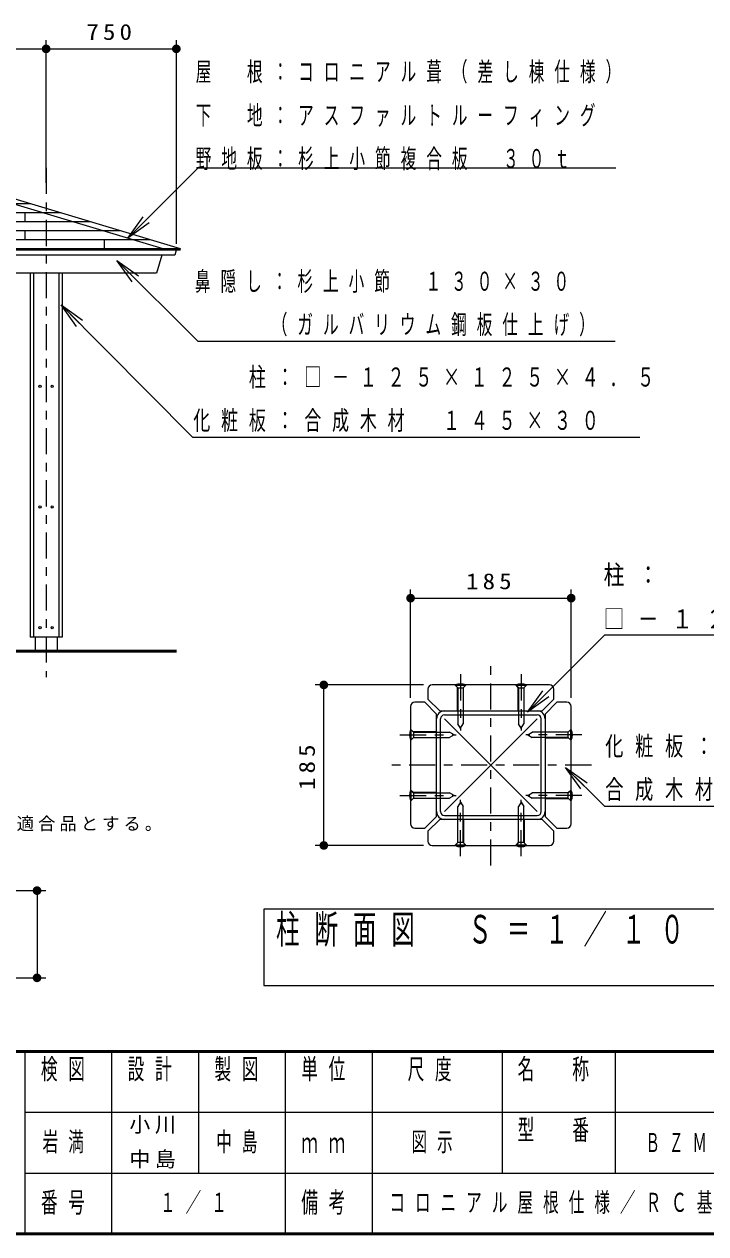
# Model space of a CAD drawing. Units: millimetres on the paper, with parts at other scales. Extents: x -385 to 5, y 0 to 267.
# Drawn here: x -242.6 to -164, y 0 to 139.4 of the extents above; entities that cross this region are included whole.
import ezdxf

# ---------------------------------------------------------------- set-up
doc = ezdxf.new("R2010")
doc.units = ezdxf.units.MM
doc.linetypes.add('USER2', pattern=[6, 3, -1, 1, -1])
doc.layers.add('LY_1', color=7, linetype='Continuous', lineweight=25)
doc.styles.add('ＭＳ ゴシック', font='')
doc.styles.get('ＭＳ ゴシック').set_extended_font_data('MS Gothic')

# ---------------------------------------------------------------- blocks, each defined once
blk = doc.blocks.new('filled_dot')
at = {"color": 0, "linetype": 'Continuous', "lineweight": -2, "const_width": 1.25}
blk.add_lwpolyline([(-0.625, 0, 1), (0.625, 0, 1)], format="xyb", close=True, dxfattribs=at)

msp = doc.modelspace()

# ---------------------------------------------------------------- linework, layer by layer
at = {"layer": 'LY_1', "lineweight": 13}
for p, q in [((-240.042, 121.134), (-240.042, 137.557)), ((-225.042, 114.098), (-225.042, 137.557)), ((-297.042, 136.557), (-240.042, 136.557)), ((-240.042, 136.557), (-225.042, 136.557)), ((-230.647, 114.737), (-228.879, 117.211)), ((-230.647, 114.737), (-228.526, 116.858)), ((-228.172, 116.504), (-230.647, 114.737)), ((-231.89, 112.168), (-229.769, 110.047)), ((-231.89, 112.168), (-229.415, 110.401)), ((-230.122, 109.694), (-231.89, 112.168)), ((-238.316, 107.052), (-236.202, 104.923)), ((-238.316, 107.052), (-235.847, 105.275)), ((-236.557, 104.57), (-238.316, 107.052)), ((-198.053, 61.753), (-198.053, 74.253)), ((-179.553, 61.753), (-179.553, 74.253)), ((-198.053, 73.253), (-179.553, 73.253)), ((-196.553, 63.253), (-209.053, 63.253)), ((-208.053, 44.753), (-208.053, 63.253)), ((-192.653, 62.963), (-192.943, 63.253)), ((-192.653, 60.253), (-192.653, 62.963)), ((-191.953, 62.963), (-191.663, 63.253)), ((-191.953, 60.253), (-191.953, 62.963)), ((-185.653, 62.963), (-185.943, 63.253)), ((-185.653, 60.253), (-185.653, 62.963)), ((-184.953, 62.963), (-184.663, 63.253)), ((-184.953, 60.253), (-184.953, 62.963)), ((-184.594, 60.104), (-182.824, 62.577)), ((-184.594, 60.104), (-182.471, 62.224)), ((-182.118, 61.87), (-184.594, 60.104)), ((-194.153, 48.653), (-183.453, 59.353)), ((-194.153, 59.353), (-183.453, 48.653)), ((-197.763, 57.853), (-198.053, 58.143)), ((-197.763, 57.153), (-198.053, 56.863)), ((-195.053, 57.853), (-197.763, 57.853)), ((-195.053, 57.153), (-197.763, 57.153)), ((-182.553, 57.853), (-179.843, 57.853)), ((-182.553, 57.153), (-179.843, 57.153)), ((-179.843, 57.853), (-179.553, 58.143)), ((-179.843, 57.153), (-179.553, 56.863)), ((-180.198, 53.738), (-178.069, 51.625)), ((-180.198, 53.738), (-177.717, 51.979)), ((-178.422, 51.27), (-180.198, 53.738)), ((-197.763, 50.853), (-198.053, 51.143)), ((-195.053, 50.853), (-197.763, 50.853)), ((-182.553, 50.853), (-179.843, 50.853)), ((-179.843, 50.853), (-179.553, 51.143)), ((-197.763, 50.153), (-198.053, 49.863)), ((-195.053, 50.153), (-197.763, 50.153)), ((-182.553, 50.153), (-179.843, 50.153)), ((-179.843, 50.153), (-179.553, 49.863)), ((-192.653, 47.753), (-192.653, 45.043)), ((-191.953, 47.753), (-191.953, 45.043)), ((-185.653, 47.753), (-185.653, 45.043)), ((-184.953, 47.753), (-184.953, 45.043)), ((-196.553, 44.753), (-209.053, 44.753)), ((-192.653, 45.043), (-192.943, 44.753)), ((-191.953, 45.043), (-191.663, 44.753)), ((-185.653, 45.043), (-185.943, 44.753)), ((-184.953, 45.043), (-184.663, 44.753)), ((-247.475, 39.547), (-240.094, 39.547)), ((-241.094, 39.547), (-241.094, 29.497)), ((-214.953, 37.403), (-214.953, 28.603)), ((-162.653, 37.403), (-214.953, 37.403)), ((-247.475, 29.497), (-240.094, 29.497)), ((-214.953, 28.603), (-162.653, 28.603)), ((-174.5, 21), (-174.5, 7)), ((-242.5, 14), (-187.5, 14)), ((-232.5, 7), (-232.5, 0))]:
    msp.add_line(p, q, dxfattribs=at)
at = {"layer": 'LY_1', "color": 40, "lineweight": 13}
for p, q in [((-226.571, 113.518), (-268.153, 125.992)), ((-241.492, 110.704), (-241.492, 68.76)), ((-238.592, 110.704), (-238.592, 68.76))]:
    msp.add_line(p, q, dxfattribs=at)
at = {"layer": 'LY_1', "color": 40}
for p, q in [((-224.546, 113.518), (-266.128, 125.992)), ((-241.857, 118.711), (-297.042, 118.711)), ((-238.395, 117.672), (-297.042, 117.672)), ((-242.442, 116.634), (-242.442, 117.672)), ((-234.933, 116.634), (-297.042, 116.634)), ((-231.47, 115.595), (-297.042, 115.595)), ((-228.008, 114.556), (-297.042, 114.556)), ((-242.442, 114.556), (-242.442, 115.595)), ((-233.342, 114.556), (-233.342, 113.518)), ((-224.546, 113.518), (-297.042, 113.518)), ((-224.594, 113.344), (-297.042, 113.344)), ((-225.047, 113.344), (-225.215, 112.784)), ((-224.594, 113.344), (-224.546, 113.518)), ((-225.215, 112.784), (-297.042, 112.784)), ((-226.705, 112.784), (-227.329, 110.704)), ((-227.329, 110.704), (-297.042, 110.704)), ((-241.892, 110.704), (-241.892, 68.76)), ((-238.192, 110.704), (-238.192, 68.76)), ((-196.053, 62.753), (-196.053, 61.607)), ((-182.053, 63.253), (-195.553, 63.253)), ((-181.553, 61.607), (-181.553, 62.753)), ((-196.053, 61.607), (-194.699, 60.253)), ((-181.553, 61.607), (-182.906, 60.253)), ((-198.053, 60.753), (-198.053, 47.253)), ((-196.406, 61.253), (-197.553, 61.253)), ((-196.406, 61.253), (-195.053, 59.899)), ((-194.699, 60.253), (-182.906, 60.253)), ((-181.199, 61.253), (-182.553, 59.899)), ((-180.053, 61.253), (-181.199, 61.253)), ((-179.553, 47.253), (-179.553, 60.753)), ((-195.053, 48.107), (-195.053, 59.899)), ((-182.553, 59.899), (-182.553, 48.107)), ((-196.406, 46.753), (-195.053, 48.107)), ((-196.053, 46.399), (-194.699, 47.753)), ((-182.906, 47.753), (-194.699, 47.753)), ((-181.553, 46.399), (-182.906, 47.753)), ((-181.199, 46.753), (-182.553, 48.107)), ((-197.553, 46.753), (-196.406, 46.753)), ((-196.053, 46.399), (-196.053, 45.253)), ((-181.553, 45.253), (-181.553, 46.399)), ((-181.199, 46.753), (-180.053, 46.753)), ((-195.553, 44.753), (-182.053, 44.753))]:
    msp.add_line(p, q, dxfattribs=at)
at = {"layer": 'LY_1', "linetype": 'USER2', "lineweight": 13}
for p, q in [((-240.042, 122.834), (-240.042, 64.131)), ((-188.803, 42.429), (-188.803, 65.577)), ((-192.303, 64.476), (-192.303, 58.011)), ((-185.303, 64.476), (-185.303, 58.011)), ((-199.276, 57.503), (-192.811, 57.503)), ((-178.33, 57.503), (-184.795, 57.503)), ((-177.229, 54.003), (-200.376, 54.003)), ((-199.276, 50.503), (-192.811, 50.503)), ((-178.33, 50.503), (-184.795, 50.503)), ((-192.303, 43.53), (-192.303, 49.995)), ((-185.303, 43.53), (-185.303, 49.995))]:
    msp.add_line(p, q, dxfattribs=at)
at = {"layer": 'LY_1'}
for p, q in [((-238.192, 68.76), (-241.892, 68.76)), ((-241.292, 68.76), (-241.292, 67.16)), ((-238.792, 68.76), (-238.792, 67.16)), ((-192.903, 63.253), (-191.703, 63.253)), ((-192.903, 63.253), (-192.903, 63.213)), ((-192.903, 63.213), (-192.603, 62.913)), ((-192.903, 63.213), (-191.703, 63.213)), ((-192.603, 62.913), (-192.603, 58.773)), ((-192.603, 62.913), (-192.003, 62.913)), ((-191.703, 63.213), (-192.003, 62.913)), ((-192.003, 62.913), (-192.003, 58.773)), ((-191.703, 63.253), (-191.703, 63.213)), ((-185.903, 63.253), (-184.703, 63.253)), ((-185.903, 63.253), (-185.903, 63.213)), ((-185.903, 63.213), (-185.603, 62.913)), ((-185.903, 63.213), (-184.703, 63.213)), ((-185.603, 62.913), (-185.603, 58.773)), ((-185.603, 62.913), (-185.003, 62.913)), ((-184.703, 63.213), (-185.003, 62.913)), ((-185.003, 62.913), (-185.003, 58.773)), ((-184.703, 63.253), (-184.703, 63.213)), ((-192.303, 58.253), (-192.603, 58.773)), ((-192.303, 58.253), (-192.003, 58.773)), ((-185.303, 58.253), (-185.603, 58.773)), ((-185.303, 58.253), (-185.003, 58.773)), ((-198.053, 58.103), (-198.053, 56.903)), ((-198.053, 58.103), (-198.013, 58.103)), ((-198.013, 58.103), (-197.713, 57.803)), ((-198.013, 58.103), (-198.013, 56.903)), ((-198.013, 56.903), (-197.713, 57.203)), ((-197.713, 57.803), (-193.572, 57.803)), ((-197.713, 57.803), (-197.713, 57.203)), ((-197.713, 57.203), (-193.572, 57.203)), ((-193.053, 57.503), (-193.572, 57.803)), ((-193.053, 57.503), (-193.572, 57.203)), ((-184.553, 57.503), (-184.033, 57.803)), ((-184.553, 57.503), (-184.033, 57.203)), ((-179.893, 57.803), (-184.033, 57.803)), ((-179.893, 57.203), (-184.033, 57.203)), ((-179.593, 58.103), (-179.893, 57.803)), ((-179.893, 57.203), (-179.893, 57.803)), ((-179.593, 56.903), (-179.893, 57.203)), ((-179.593, 56.903), (-179.593, 58.103)), ((-179.553, 58.103), (-179.593, 58.103)), ((-179.553, 56.903), (-179.553, 58.103)), ((-198.053, 56.903), (-198.013, 56.903)), ((-179.553, 56.903), (-179.593, 56.903)), ((-198.053, 51.103), (-198.053, 49.903)), ((-198.053, 51.103), (-198.013, 51.103)), ((-198.013, 51.103), (-197.713, 50.803)), ((-198.013, 51.103), (-198.013, 49.903)), ((-198.013, 49.903), (-197.713, 50.203)), ((-197.713, 50.803), (-193.572, 50.803)), ((-197.713, 50.803), (-197.713, 50.203)), ((-197.713, 50.203), (-193.572, 50.203)), ((-193.053, 50.503), (-193.572, 50.803)), ((-193.053, 50.503), (-193.572, 50.203)), ((-184.553, 50.503), (-184.033, 50.803)), ((-184.553, 50.503), (-184.033, 50.203)), ((-179.893, 50.803), (-184.033, 50.803)), ((-179.893, 50.203), (-184.033, 50.203)), ((-179.593, 51.103), (-179.893, 50.803)), ((-179.893, 50.203), (-179.893, 50.803)), ((-179.593, 49.903), (-179.893, 50.203)), ((-179.593, 49.903), (-179.593, 51.103)), ((-179.553, 51.103), (-179.593, 51.103)), ((-179.553, 49.903), (-179.553, 51.103)), ((-198.053, 49.903), (-198.013, 49.903)), ((-192.303, 49.753), (-192.603, 49.233)), ((-192.603, 45.093), (-192.603, 49.233)), ((-192.303, 49.753), (-192.003, 49.233)), ((-192.003, 45.093), (-192.003, 49.233)), ((-185.303, 49.753), (-185.603, 49.233)), ((-185.603, 45.093), (-185.603, 49.233)), ((-185.303, 49.753), (-185.003, 49.233)), ((-185.003, 45.093), (-185.003, 49.233)), ((-179.553, 49.903), (-179.593, 49.903)), ((-192.903, 44.793), (-192.603, 45.093)), ((-191.703, 44.793), (-192.903, 44.793)), ((-192.903, 44.753), (-192.903, 44.793)), ((-191.703, 44.753), (-192.903, 44.753)), ((-192.003, 45.093), (-192.603, 45.093)), ((-191.703, 44.793), (-192.003, 45.093)), ((-191.703, 44.753), (-191.703, 44.793)), ((-185.903, 44.793), (-185.603, 45.093)), ((-184.703, 44.793), (-185.903, 44.793)), ((-185.903, 44.753), (-185.903, 44.793)), ((-184.703, 44.753), (-185.903, 44.753)), ((-185.003, 45.093), (-185.603, 45.093)), ((-184.703, 44.793), (-185.003, 45.093)), ((-184.703, 44.753), (-184.703, 44.793)), ((-202.5, 7), (-202.5, 0))]:
    msp.add_line(p, q, dxfattribs=at)
at = {"layer": 'LY_1', "lineweight": 50}
for p, q in [((-225.042, 67.16), (-297.042, 67.16)), ((-385, 21), (0, 21)), ((-385, 0), (0, 0))]:
    msp.add_line(p, q, dxfattribs=at)
at = {"layer": 'LY_1', "color": 3}
for p, q in [((-194.153, 60.253), (-183.453, 60.253)), ((-195.053, 48.653), (-195.053, 59.353)), ((-194.603, 48.653), (-194.603, 59.353)), ((-194.153, 59.803), (-183.453, 59.803)), ((-183.003, 48.653), (-183.003, 59.353)), ((-182.553, 59.353), (-182.553, 48.653)), ((-194.153, 48.203), (-183.453, 48.203)), ((-183.453, 47.753), (-194.153, 47.753))]:
    msp.add_line(p, q, dxfattribs=at)
at = {"layer": 'LY_1', "color": 211}
for p, q in [((-242.5, 21), (-242.5, 0)), ((-232.5, 21), (-232.5, 7)), ((-222.5, 21), (-222.5, 7)), ((-212.5, 21), (-212.5, 0)), ((-202.5, 21), (-202.5, 7)), ((-187.5, 21), (-187.5, 7)), ((-187.5, 14), (-70, 14)), ((-242.5, 7), (0, 7))]:
    msp.add_line(p, q, dxfattribs=at)
at = {"layer": 'LY_1', "lineweight": 13}
for points in [[(-230.647, 114.737), (-222.543, 122.84), (-174.397, 122.84)], [(-231.89, 112.168), (-222.571, 102.85), (-174.484, 102.85)], [(-238.316, 107.052), (-223.195, 91.818), (-171.633, 91.818)], [(-184.594, 60.104), (-175.658, 69.028), (-136.284, 69.028)], [(-180.198, 53.738), (-175.72, 49.291), (-142.159, 49.291)]]:
    msp.add_lwpolyline(points, dxfattribs=at)
at = {"layer": 'LY_1'}
for centre in [(-240.742, 97.66), (-239.342, 97.66), (-240.742, 83.76), (-239.342, 83.76), (-240.742, 69.86), (-239.342, 69.86)]:
    msp.add_circle(centre, 0.125, dxfattribs=at)
at = {"layer": 'LY_1', "color": 40}
for centre, start, end in [((-195.553, 62.753), 90, 180), ((-182.053, 62.753), 0, 90), ((-197.553, 60.753), 90, 180), ((-180.053, 60.753), 0, 90), ((-197.553, 47.253), 180, 270), ((-180.053, 47.253), 270, 0), ((-195.553, 45.253), 180, 270), ((-182.053, 45.253), 270, 0)]:
    msp.add_arc(centre, 0.5, start, end, dxfattribs=at)
at = {"layer": 'LY_1'}
for centre, start, end in [((-192.303, 62.037), 63.73195, 116.26805), ((-185.303, 62.037), 63.73195, 116.26805), ((-196.837, 57.503), 153.73195, 206.26805), ((-180.768, 57.503), 333.73196, 26.26804), ((-196.837, 50.503), 153.73195, 206.26805), ((-180.768, 50.503), 333.73196, 26.26804), ((-192.303, 45.969), 243.73195, 296.26804), ((-185.303, 45.969), 243.73195, 296.26804)]:
    msp.add_arc(centre, 1.356, start, end, dxfattribs=at)
at = {"layer": 'LY_1', "color": 3}
for centre, radius, start, end in [((-194.153, 59.353), 0.9, 90, 180), ((-183.453, 59.353), 0.9, 0, 90), ((-194.153, 59.353), 0.45, 90, 180), ((-183.453, 59.353), 0.45, 0, 90), ((-194.153, 48.653), 0.9, 180, 270), ((-194.153, 48.653), 0.45, 180, 270), ((-183.453, 48.653), 0.9, 270, 0), ((-183.453, 48.653), 0.45, 270, 0)]:
    msp.add_arc(centre, radius, start, end, dxfattribs=at)

# ---------------------------------------------------------------- block references
at = {"layer": 'LY_1', "lineweight": 13, "xscale": 0.4, "yscale": 0.4}
for p, rotation in [((-240.042, 136.557), 180), ((-225.042, 136.557), 180), ((-179.553, 73.253), 180), ((-208.053, 63.253), 270), ((-208.053, 44.753), 90), ((-241.094, 39.547), 270), ((-241.094, 29.497), 90)]:
    msp.add_blockref('filled_dot', p, dxfattribs=dict(at, rotation=rotation))
for p in [(-240.042, 136.557), (-198.053, 73.253)]:
    msp.add_blockref('filled_dot', p, dxfattribs=at)

# ---------------------------------------------------------------- texts
at = {"layer": 'LY_1', "style": 'ＭＳ ゴシック'}
for s, insert, char_height, attachment_point in [('\\T1.33;\\W1.15;750', (-232.542, 137.557), 1.833, 8), ('\\T1.64;\\W0.6;屋\u3000根：コロニアル葺（差し棟仕様）', (-222.814, 133.79), 2.199, 4), ('\\T1.64;\\W0.6;下\u3000地：アスファルトルーフィング', (-222.814, 128.79), 2.199, 4), ('\\T1.64;\\W0.6;野地板：杉上小節複合板\u3000３０ｔ\u3000', (-222.814, 123.79), 2.199, 4), ('\\T1.64;\\W0.6;鼻隠し：杉上小節\u3000１３０×３０', (-222.901, 109.65), 2.199, 4), ('\\T1.64;\\W0.6;\u3000\u3000\u3000（ガルバリウム鋼板仕上げ）', (-222.901, 104.65), 2.199, 4), ('\\T1.64;\\W0.65;\u3000\u3000柱：□－１２５×１２５×４．５', (-223.083, 98.618), 2.199, 4), ('\\T1.64;\\W0.65;化粧板：合成木材\u3000１４５×３０\u3000\u3000', (-223.083, 93.618), 2.199, 4), ('\\T1.64;\\W0.8;柱：', (-175.814, 75.828), 2.199, 4), ('\\T1.33;\\W1.15;185', (-188.803, 74.253), 1.833, 8), ('\\T1.64;\\W0.8;□－１２５×１２５×４．５', (-175.814, 70.828), 2.199, 4), ('\\T1.64;\\W0.7;化粧板：', (-175.63, 56.091), 2.199, 4), ('\\T1.64;\\W0.7;合成木材\u3000１４５×３０', (-175.63, 51.091), 2.199, 4), ('\\T1.23;合成木材は、木粉入り再生プラスチック（ポリプロピレン系、色：サンディーブラウン）とし、「再生有機系建材認定基準」適合品とする。', (-381.17, 46.345), 1.466, 7), ('\\T1.64;\\W0.6;柱断面図\u3000Ｓ＝１／１０', (-213.553, 36.753), 3.299, 1), ('\\T1.23;小川', (-227.5, 12.5), 1.76, 5), ('\\T1.64;\\W0.6;岩満', (-237.5, 10.5), 2.199, 5), ('\\T1.64;\\W0.6;中島', (-217.5, 10.5), 2.199, 5), ('\\T1.64;\\W0.6;図示', (-195, 10.5), 2.199, 5), ('\\T1.64;\\W0.55;ＢＺＭ－Ａ４５Ｃ－Ｒ１８', (-154.75, 10.5), 2.199, 5), ('\\T1.23;中島', (-227.5, 8.5), 1.76, 5), ('\\T1.64;\\W0.6;１／１', (-222.5, 3.5), 2.199, 5), ('\\T1.64;\\W0.6;コロニアル屋根仕様／ＲＣ基礎', (-200.5, 3.5), 2.199, 4)]:
    msp.add_mtext(s, dxfattribs=dict(at, insert=insert, char_height=char_height, attachment_point=attachment_point))
at = {"layer": 'LY_1', "insert": (-209.053, 54.003), "char_height": 1.833, "attachment_point": 8, "rotation": 90, "style": 'ＭＳ ゴシック'}
msp.add_mtext('\\T1.33;\\W1.15;185', dxfattribs=at)
at = {"layer": 'LY_1', "color": 4, "char_height": 2.346, "style": 'ＭＳ ゴシック'}
for s, insert, attachment_point in [('\\T1.64;\\W0.6;検図', (-237.5, 20.167), 2), ('\\T1.64;\\W0.6;設計', (-227.5, 20.167), 2), ('\\T1.64;\\W0.6;製図', (-217.5, 20.167), 2), ('\\T1.64;\\W0.6;単位', (-207.5, 20.167), 2), ('\\T1.64;\\W0.6;尺度', (-195.25, 20.167), 2), ('\\T1.64;\\W0.6;名\u3000称', (-181, 20.167), 2), ('\\T1.64;\\W0.6;型\u3000番', (-181, 13.167), 2), ('\\T1.64;\\W0.6;ｍｍ', (-207.5, 10.5), 5), ('\\T1.64;\\W0.6;番号', (-237.5, 3.5), 5), ('\\T1.64;\\W0.6;備考', (-207.5, 3.5), 5)]:
    msp.add_mtext(s, dxfattribs=dict(at, insert=insert, attachment_point=attachment_point))

doc.saveas('drawing.dxf')
